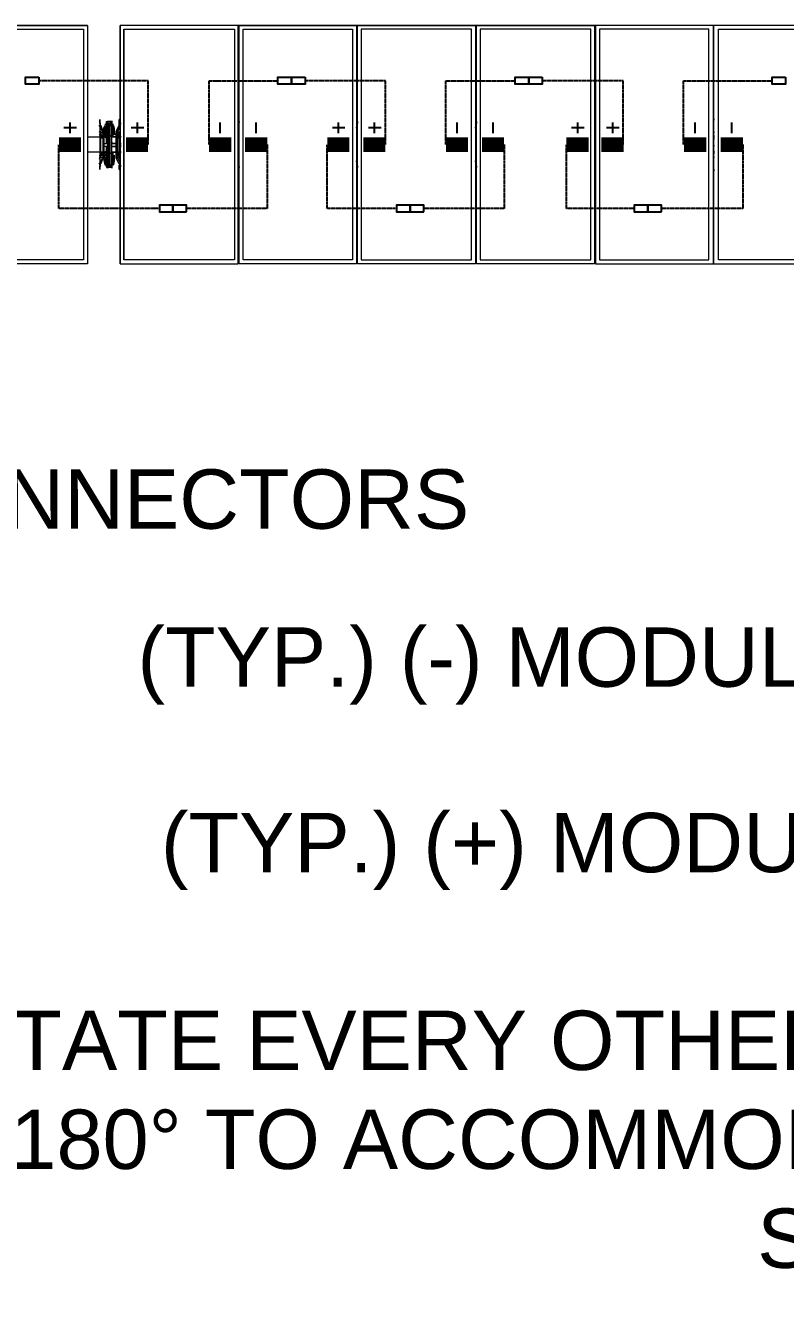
# Model space of a CAD drawing. Header units: feet. Extents: x -12372 to 90117, y -14865 to 4121.
# Drawn here: x 7244.2 to 7500.5, y 3309.4 to 3738.1 of the extents above; entities that cross this region are included whole.
import ezdxf
from ezdxf import colors
from ezdxf.entities.mleader import LeaderData, LeaderLine
from ezdxf.math import Vec2, Vec3

# ---------------------------------------------------------------- set-up
doc = ezdxf.new("R2010")
doc.units = ezdxf.units.FT
doc.header["$MEASUREMENT"] = 0
doc.linetypes.add('HIDDEN', pattern=[0.375, 0.25, -0.125])
for name, color, linetype in [('E-HARN-COMP', 8, 'Continuous'), ('E-TRNK-CABL-NEG', 6, 'HIDDEN'), ('E-TRUNK-CABLE-POS', 6, 'HIDDEN'), ('G-ANNO-TEXT', 1, 'Continuous'), ('Polarity-Text', 7, 'Continuous')]:
    doc.layers.add(name, color=color, linetype=linetype)
doc.styles.add('NEI-A', font='arial.ttf')

# ---------------------------------------------------------------- blocks, each defined once
blk = doc.blocks.new('A$C47dfd34d')
at = {"lineweight": 5}
for points in [[(15.6094, 0.4133), (13.7561, 0.4133)], [(17.5193, 0), (17.5193, 0.4133), (15.666, 0.4133)], [(15.6327, 0.24), (15.631, 0.24), (15.6327, 0.24), (15.631, 0.2433), (15.631, 0.25), (15.631, 0.1633), (15.631, 0.17), (15.6327, 0.1717), (15.631, 0.1717), (15.631, 0.1733), (15.631, 0.1717)], [(15.6427, 0.2417), (15.6444, 0.2417), (15.6444, 0.2433), (15.6427, 0.2433), (15.6444, 0.2433), (15.646, 0.2433), (15.6444, 0.245), (15.6427, 0.245), (15.6444, 0.245), (15.646, 0.2433), (15.646, 0.2417), (15.646, 0.2433), (15.6444, 0.245), (15.6427, 0.245), (15.6427, 0.2467), (15.6444, 0.2467), (15.6494, 0.2467), (15.6444, 0.2467), (15.6494, 0.2467), (15.651, 0.2467), (15.651, 0.245), (15.651, 0.2433), (15.6527, 0.2433), (15.651, 0.2433), (15.6527, 0.2433), (15.651, 0.2433)], [(15.6494, 0.2417), (15.6477, 0.2417), (15.6494, 0.2417), (15.6477, 0.2417), (15.6477, 0.2433), (15.6494, 0.2433), (15.6494, 0.245), (15.6494, 0.2433), (15.651, 0.2433), (15.6494, 0.2433), (15.6477, 0.2433), (15.646, 0.2433), (15.6444, 0.245), (15.6427, 0.245), (15.6427, 0.2467), (15.6427, 0.245), (15.6444, 0.245), (15.6444, 0.2467)], [(15.6427, 0.2433), (15.6427, 0.235), (15.6427, 0.2433), (15.6427, 0.245)], [(15.6427, 0.245), (15.6427, 0.245)], [(15.6427, 0.2433), (15.6444, 0.2433)], [(15.6444, 0.2433), (15.6427, 0.2433)], [(15.6477, 0.2433), (15.646, 0.2433), (15.6444, 0.2433), (15.646, 0.2433), (15.6444, 0.2433), (15.646, 0.2433), (15.6477, 0.2433), (15.646, 0.2433), (15.6477, 0.2433), (15.646, 0.2433), (15.6477, 0.2433), (15.6477, 0.24), (15.6494, 0.24), (15.6477, 0.24), (15.6477, 0.2217), (15.6494, 0.2217), (15.6477, 0.2217), (15.6477, 0.1917), (15.651, 0.1917), (15.651, 0.2217), (15.651, 0.1917), (15.6477, 0.1917), (15.6477, 0.2217), (15.6477, 0.24), (15.646, 0.24), (15.6477, 0.24), (15.6477, 0.2433), (15.6494, 0.2433), (15.6494, 0.245), (15.651, 0.245), (15.6527, 0.245), (15.651, 0.245), (15.651, 0.2467)], [(15.646, 0.2417), (15.646, 0.2433), (15.6444, 0.245), (15.646, 0.2433), (15.6477, 0.2433), (15.646, 0.2433), (15.6477, 0.2433), (15.6477, 0.24), (15.646, 0.24)], [(15.6444, 0.2433), (15.646, 0.2433)], [(15.6444, 0.2433), (15.646, 0.2433)], [(15.6444, 0.2433), (15.646, 0.2433)], [(15.6444, 0.2433), (15.646, 0.2433)], [(15.6444, 0.2433), (15.646, 0.2433)], [(15.6444, 0.2433), (15.646, 0.2433)], [(15.6544, 0.2317), (15.6544, 0.23), (15.6544, 0.2283), (15.6527, 0.2283), (15.6527, 0.2317), (15.651, 0.2317), (15.6527, 0.2317), (15.6527, 0.2283), (15.6544, 0.2283), (15.6544, 0.23), (15.6544, 0.2317), (15.6527, 0.2317), (15.6527, 0.2417), (15.651, 0.2417), (15.651, 0.2433), (15.6527, 0.2433), (15.651, 0.2433), (15.651, 0.235), (15.651, 0.2433), (15.6494, 0.2433), (15.6477, 0.2433), (15.646, 0.2433), (15.6477, 0.2433)], [(15.646, 0.2433), (15.6477, 0.2433)], [(15.646, 0.2433), (15.6477, 0.2433)], [(15.6594, 0.2083), (15.651, 0.2083), (15.651, 0.2117), (15.651, 0.21), (15.651, 0.2117), (15.651, 0.235), (15.6527, 0.235), (15.651, 0.235), (15.651, 0.2433), (15.6494, 0.2433), (15.651, 0.2433), (15.6494, 0.2433), (15.6477, 0.2433), (15.6494, 0.2433), (15.6477, 0.2433), (15.6494, 0.2433), (15.651, 0.2433), (15.651, 0.235), (15.651, 0.2117), (15.651, 0.2367), (15.6527, 0.2367), (15.651, 0.2367), (15.651, 0.2117), (15.651, 0.2083), (15.651, 0.21), (15.6527, 0.21), (15.651, 0.21), (15.6527, 0.21), (15.651, 0.21), (15.6527, 0.21), (15.651, 0.21), (15.651, 0.2083), (15.651, 0.2117), (15.651, 0.235), (15.651, 0.2433), (15.651, 0.245)], [(15.6477, 0.2433), (15.6494, 0.2433)], [(15.6477, 0.2433), (15.6494, 0.2433)], [(15.6477, 0.2433), (15.6494, 0.2433)], [(15.6527, 0.2417), (15.6544, 0.2417), (15.6527, 0.2417), (15.651, 0.2417), (15.651, 0.2433), (15.6494, 0.2433), (15.651, 0.2433), (15.6494, 0.2433), (15.651, 0.2433), (15.651, 0.245), (15.651, 0.2467), (15.651, 0.245), (15.6494, 0.245), (15.651, 0.245), (15.6527, 0.245), (15.651, 0.245), (15.6494, 0.245), (15.6494, 0.2433), (15.651, 0.2433), (15.651, 0.2417), (15.6527, 0.2417), (15.6527, 0.2317), (15.6544, 0.2317), (15.6544, 0.23), (15.656, 0.225), (15.6544, 0.225), (15.6544, 0.2233), (15.6527, 0.2233), (15.6527, 0.2283), (15.651, 0.2283), (15.6527, 0.2283), (15.6527, 0.2233), (15.6544, 0.2233), (15.6544, 0.225), (15.656, 0.225), (15.6544, 0.23), (15.6544, 0.2283), (15.6527, 0.2283), (15.6527, 0.2317), (15.651, 0.2317)], [(15.6494, 0.245), (15.651, 0.245), (15.651, 0.2467), (15.6527, 0.2467)], [(15.6494, 0.2433), (15.651, 0.2433)], [(15.6494, 0.2433), (15.651, 0.2433)], [(15.6494, 0.2433), (15.651, 0.2433)], [(15.651, 0.245), (15.651, 0.245)], [(15.651, 0.245), (15.651, 0.245)], [(15.651, 0.245), (15.651, 0.245)], [(15.651, 0.245), (15.651, 0.245)], [(15.651, 0.245), (15.651, 0.245)], [(15.651, 0.245), (15.651, 0.245)], [(15.651, 0.235), (15.651, 0.2433)], [(15.6644, 0.2433), (15.666, 0.2433), (15.6644, 0.2433)], [(15.6644, 0.2433), (15.666, 0.2433), (15.6644, 0.2433)], [(15.871, 0.2467), (15.871, 0.2433)], [(15.8727, 0.2467), (15.871, 0.235)], [(16.076, 0.235), (16.0777, 0.2467), (16.0777, 0.2433)], [(16.2827, 0.235), (16.2843, 0.2467), (16.2843, 0.2433)], [(16.4893, 0.2467), (16.4893, 0.2433)], [(16.491, 0.2467), (16.4893, 0.235)], [(16.696, 0.235), (16.696, 0.2467), (16.696, 0.2433)], [(15.6294, 0.24), (15.631, 0.2383), (15.6327, 0.2383), (15.6327, 0.24), (15.636, 0.23), (15.636, 0.2283), (15.6377, 0.2283), (15.636, 0.23)], [(15.6294, 0.23), (15.6294, 0.23)], [(15.6327, 0.2283), (15.631, 0.2283), (15.631, 0.225), (15.6327, 0.225), (15.6327, 0.2233), (15.631, 0.2233), (15.631, 0.1883), (15.6327, 0.1883), (15.636, 0.1883), (15.636, 0.185), (15.636, 0.1833), (15.6327, 0.1733), (15.631, 0.1733), (15.631, 0.175), (15.6294, 0.1733)], [(15.6294, 0.2283), (15.6294, 0.2283)], [(15.631, 0.24), (15.631, 0.24)], [(15.636, 0.2283), (15.636, 0.225), (15.6327, 0.225), (15.6327, 0.2283), (15.636, 0.2283), (15.631, 0.2383)], [(15.631, 0.2283), (15.631, 0.23), (15.6327, 0.23)], [(15.631, 0.2233), (15.631, 0.225)], [(15.6327, 0.2217), (15.6327, 0.2233)], [(15.6327, 0.22), (15.6327, 0.2217), (15.6344, 0.2217)], [(15.636, 0.2217), (15.6344, 0.2217)], [(15.6377, 0.2283), (15.6377, 0.225), (15.636, 0.225), (15.6377, 0.225), (15.6377, 0.1883), (15.6377, 0.1783)], [(15.636, 0.225), (15.636, 0.225)], [(15.636, 0.225), (15.636, 0.2217)], [(15.636, 0.2217), (15.636, 0.22)], [(15.6394, 0.2267), (15.6394, 0.225), (15.6377, 0.225), (15.6377, 0.235), (15.6394, 0.24), (15.6394, 0.2317), (15.6427, 0.2317), (15.6427, 0.2417), (15.6394, 0.2417)], [(15.6394, 0.23), (15.6394, 0.225), (15.6394, 0.2233), (15.641, 0.2233), (15.6394, 0.225), (15.641, 0.2233), (15.6394, 0.225), (15.6377, 0.225), (15.6377, 0.235)], [(15.6377, 0.225), (15.6377, 0.225)], [(15.6427, 0.2217), (15.641, 0.2217), (15.6427, 0.2217), (15.641, 0.2217), (15.6427, 0.2217), (15.6377, 0.2217)], [(15.6394, 0.235), (15.6394, 0.235)], [(15.641, 0.225), (15.641, 0.2233), (15.6427, 0.2283), (15.6394, 0.2283), (15.6394, 0.23), (15.6394, 0.2317)], [(15.641, 0.24), (15.641, 0.24)], [(15.641, 0.2283), (15.641, 0.2317)], [(15.6427, 0.2233), (15.641, 0.2233)], [(15.6444, 0.2117), (15.6427, 0.2117), (15.6427, 0.2367), (15.6444, 0.2367)], [(15.6427, 0.2083), (15.6427, 0.2117), (15.6427, 0.21), (15.6427, 0.2117), (15.6427, 0.235), (15.6444, 0.235)], [(15.6427, 0.2317), (15.6444, 0.2317)], [(15.6427, 0.2283), (15.6444, 0.2283)], [(15.6544, 0.1917), (15.6527, 0.1917), (15.6544, 0.1917), (15.6527, 0.1917), (15.651, 0.1917), (15.651, 0.1717), (15.6477, 0.1717), (15.6477, 0.1917), (15.6477, 0.2217), (15.646, 0.2217), (15.646, 0.2417), (15.6444, 0.2417), (15.6444, 0.2217)], [(15.651, 0.2217), (15.651, 0.2417), (15.6477, 0.2417), (15.6477, 0.2217), (15.6477, 0.1917), (15.651, 0.1917), (15.651, 0.2217), (15.6477, 0.2217), (15.6477, 0.24), (15.6494, 0.24)], [(15.651, 0.2117), (15.651, 0.2367), (15.6527, 0.2367)], [(15.651, 0.235), (15.6527, 0.235)], [(15.651, 0.2283), (15.6527, 0.2283), (15.6527, 0.2233), (15.6544, 0.2233), (15.6544, 0.225), (15.656, 0.225), (15.6544, 0.23)], [(15.6527, 0.2233), (15.651, 0.2233)], [(15.6544, 0.2217), (15.6527, 0.2217), (15.6544, 0.2217), (15.6527, 0.2217), (15.6527, 0.22), (15.651, 0.22), (15.6594, 0.22)], [(15.6544, 0.2417), (15.6527, 0.2417), (15.6527, 0.2317), (15.6544, 0.2317), (15.6544, 0.24), (15.656, 0.235)], [(15.6527, 0.225), (15.6527, 0.2233), (15.6544, 0.225)], [(15.6544, 0.2317), (15.6544, 0.24)], [(15.656, 0.2267), (15.656, 0.225), (15.656, 0.235), (15.6544, 0.24)], [(15.6544, 0.2317), (15.6544, 0.24)], [(15.656, 0.2267), (15.656, 0.225), (15.656, 0.235), (15.6544, 0.24)], [(15.6544, 0.235), (15.6544, 0.235)], [(15.6544, 0.235), (15.6544, 0.235)], [(15.6594, 0.225), (15.6594, 0.225)], [(15.6594, 0.225), (15.6594, 0.225)], [(15.661, 0.225), (15.661, 0.225)], [(15.661, 0.225), (15.661, 0.225)], [(15.661, 0.2217), (15.6627, 0.2217)], [(15.661, 0.2217), (15.6627, 0.2217)], [(15.666, 0.2283), (15.6627, 0.2283)], [(15.666, 0.2283), (15.6627, 0.2283)], [(15.6627, 0.2283), (15.6644, 0.2283)], [(15.6627, 0.2217), (15.6644, 0.2217), (15.6644, 0.22)], [(15.6627, 0.2217), (15.6644, 0.2217), (15.6644, 0.22)], [(15.6644, 0.24), (15.6644, 0.24)], [(15.6644, 0.24), (15.6644, 0.24)], [(15.871, 0.2283), (15.8727, 0.2283)], [(15.8727, 0.2217), (15.871, 0.2217)], [(16.076, 0.2283), (16.0777, 0.2283)], [(16.0777, 0.2217), (16.076, 0.2217)], [(16.2827, 0.2283), (16.2843, 0.2283)], [(16.2843, 0.2217), (16.2827, 0.2217)], [(16.4893, 0.2283), (16.491, 0.2283)], [(16.491, 0.2217), (16.4893, 0.2217)], [(16.696, 0.2283), (16.6977, 0.2283)], [(16.696, 0.2217), (16.6977, 0.2217)], [(15.6094, 0.22), (15.631, 0.22)], [(15.631, 0.205), (15.6327, 0.205)], [(15.631, 0.2033), (15.6327, 0.2033)], [(15.6344, 0.22), (15.6327, 0.22)], [(15.6327, 0.1933), (15.6327, 0.2183)], [(15.6344, 0.22), (15.636, 0.22)], [(15.6344, 0.22), (15.636, 0.22)], [(15.6344, 0.22), (15.636, 0.22)], [(15.6344, 0.22), (15.636, 0.22)], [(15.6344, 0.22), (15.6344, 0.2183), (15.636, 0.22)], [(15.6344, 0.22), (15.636, 0.22)], [(15.636, 0.2183), (15.636, 0.1933)], [(15.641, 0.2183), (15.6394, 0.22), (15.6377, 0.22), (15.6427, 0.22)], [(15.6377, 0.205), (15.6377, 0.2083), (15.6444, 0.2083)], [(15.6377, 0.2083), (15.6394, 0.2083)], [(15.6444, 0.1783), (15.6427, 0.1783), (15.6427, 0.2), (15.6427, 0.2033), (15.6444, 0.2033), (15.6427, 0.2033), (15.6444, 0.2033), (15.6427, 0.2033), (15.6444, 0.2033), (15.6427, 0.2033), (15.6427, 0.2017), (15.6427, 0.2), (15.6427, 0.2033), (15.6444, 0.2033), (15.6377, 0.2033)], [(15.6444, 0.1767), (15.6427, 0.1767), (15.6427, 0.2017), (15.6444, 0.2017)], [(15.651, 0.21), (15.651, 0.2117)], [(15.651, 0.21), (15.651, 0.2117)], [(15.651, 0.21), (15.6527, 0.21)], [(15.651, 0.2033), (15.6527, 0.2033)], [(15.651, 0.2033), (15.6527, 0.2033)], [(15.651, 0.2033), (15.6527, 0.2033)], [(15.651, 0.2033), (15.6527, 0.2033)], [(15.651, 0.2033), (15.6527, 0.2033)], [(15.651, 0.2033), (15.6527, 0.2033)], [(15.6527, 0.1767), (15.651, 0.1767), (15.651, 0.2017), (15.651, 0.2033), (15.6527, 0.2033), (15.651, 0.2033), (15.651, 0.2), (15.651, 0.2033)], [(15.651, 0.2033), (15.6527, 0.2033)], [(15.6594, 0.2033), (15.651, 0.2033)], [(15.651, 0.2033), (15.6527, 0.2033)], [(15.651, 0.2033), (15.6527, 0.2033)], [(15.651, 0.2033), (15.6527, 0.2033)], [(15.651, 0.2033), (15.6527, 0.2033)], [(15.651, 0.2017), (15.651, 0.2), (15.651, 0.1783), (15.6527, 0.1783)], [(15.6627, 0.22), (15.6627, 0.2183), (15.661, 0.22)], [(15.6627, 0.22), (15.6627, 0.2183), (15.661, 0.22)], [(15.6627, 0.22), (15.6644, 0.22)], [(15.6627, 0.22), (15.6644, 0.22)], [(15.6627, 0.22), (15.6644, 0.22)], [(15.6627, 0.22), (15.6644, 0.22)], [(15.6627, 0.22), (15.6644, 0.22)], [(15.6627, 0.22), (15.6644, 0.22)], [(15.6627, 0.22), (15.6644, 0.22)], [(15.6627, 0.22), (15.6644, 0.22)], [(15.6627, 0.22), (15.6644, 0.22)], [(15.6627, 0.22), (15.6644, 0.22)], [(15.6627, 0.22), (15.6644, 0.22)], [(15.6627, 0.22), (15.6644, 0.22)], [(15.6627, 0.22), (15.6644, 0.22)], [(15.6627, 0.22), (15.6644, 0.22)], [(15.6627, 0.22), (15.6644, 0.22)], [(15.6627, 0.22), (15.6644, 0.22)], [(15.6627, 0.22), (15.6644, 0.22)], [(15.6627, 0.22), (15.6644, 0.22)], [(15.6627, 0.22), (15.6644, 0.22)], [(15.6627, 0.22), (15.6644, 0.22)], [(15.6644, 0.2183), (15.6644, 0.2183)], [(15.6644, 0.2183), (15.6644, 0.2183)], [(15.871, 0.22), (15.8727, 0.22)], [(15.8727, 0.2167), (15.871, 0.2167), (15.8727, 0.2183)], [(15.871, 0.2067), (15.8727, 0.2083)], [(15.8727, 0.205), (15.871, 0.205)], [(16.076, 0.22), (16.0777, 0.22)], [(16.0777, 0.2167), (16.076, 0.2167), (16.0777, 0.2183)], [(16.076, 0.2067), (16.0777, 0.2083)], [(16.0777, 0.205), (16.076, 0.205)], [(16.2827, 0.22), (16.2843, 0.22)], [(16.2843, 0.2167), (16.2827, 0.2167), (16.2843, 0.2183)], [(16.2827, 0.2067), (16.2843, 0.2083)], [(16.2843, 0.205), (16.2827, 0.205)], [(16.4893, 0.22), (16.491, 0.22)], [(16.491, 0.2167), (16.4893, 0.2167), (16.491, 0.2183)], [(16.4893, 0.2067), (16.491, 0.2083)], [(16.491, 0.205), (16.4893, 0.205)], [(16.696, 0.22), (16.6977, 0.22)], [(16.696, 0.2183), (16.696, 0.2167), (16.6977, 0.2167)], [(16.696, 0.2067), (16.696, 0.2083)], [(16.696, 0.205), (16.6977, 0.205)], [(15.631, 0.1933), (15.6094, 0.1933)], [(15.6294, 0.1833), (15.6294, 0.1833)], [(15.6294, 0.1817), (15.6294, 0.1817)], [(15.631, 0.1867), (15.631, 0.1883)], [(15.631, 0.1817), (15.631, 0.1833), (15.631, 0.185), (15.6327, 0.185), (15.636, 0.185), (15.631, 0.175)], [(15.6327, 0.1867), (15.6327, 0.1883), (15.6327, 0.19)], [(15.6344, 0.1917), (15.636, 0.1917)], [(15.6344, 0.1917), (15.636, 0.1917)], [(15.6344, 0.1917), (15.636, 0.1917)], [(15.6344, 0.1917), (15.636, 0.1917)], [(15.6344, 0.1917), (15.636, 0.1917)], [(15.636, 0.185), (15.6377, 0.185), (15.6377, 0.1883), (15.636, 0.1883), (15.6377, 0.1883), (15.6394, 0.1883), (15.641, 0.19), (15.641, 0.1883), (15.6427, 0.1883)], [(15.636, 0.19), (15.636, 0.1883)], [(15.636, 0.1883), (15.636, 0.1883)], [(15.636, 0.1833), (15.6377, 0.185)], [(15.6427, 0.1933), (15.6377, 0.1933)], [(15.6427, 0.1917), (15.641, 0.1917), (15.6427, 0.1917), (15.641, 0.1917), (15.6427, 0.1917), (15.6377, 0.1917), (15.6394, 0.1917)], [(15.6377, 0.1883), (15.6377, 0.1883)], [(15.6394, 0.1867), (15.6394, 0.1883), (15.6377, 0.1883), (15.6377, 0.1783), (15.6394, 0.1717)], [(15.6394, 0.1933), (15.641, 0.195)], [(15.6394, 0.18), (15.6394, 0.1717), (15.6427, 0.1717), (15.6427, 0.18), (15.6394, 0.18), (15.6394, 0.1817)], [(15.6394, 0.1783), (15.6394, 0.1783)], [(15.641, 0.18), (15.641, 0.1833)], [(15.651, 0.1667), (15.6527, 0.1667), (15.651, 0.1667), (15.651, 0.1683), (15.651, 0.17), (15.651, 0.1683), (15.651, 0.1667), (15.6494, 0.1683), (15.6477, 0.1683), (15.6477, 0.1717), (15.6494, 0.1717), (15.6477, 0.1717), (15.6477, 0.17), (15.646, 0.17), (15.6477, 0.17), (15.6494, 0.17), (15.6477, 0.17), (15.6494, 0.17), (15.6477, 0.17), (15.646, 0.17), (15.6444, 0.17), (15.646, 0.17), (15.6477, 0.17), (15.6494, 0.17), (15.6477, 0.17), (15.646, 0.17), (15.6477, 0.17), (15.6494, 0.17), (15.651, 0.17), (15.6494, 0.17), (15.6477, 0.17), (15.646, 0.17), (15.6477, 0.17), (15.6477, 0.1717), (15.646, 0.1717), (15.646, 0.1683), (15.6444, 0.1683), (15.646, 0.1683), (15.6477, 0.1683), (15.6494, 0.1683), (15.6477, 0.1683), (15.6477, 0.1717), (15.6477, 0.17), (15.6494, 0.17), (15.6477, 0.17), (15.6494, 0.17), (15.6477, 0.17), (15.646, 0.17), (15.6444, 0.17), (15.646, 0.17), (15.6444, 0.17), (15.646, 0.17), (15.6444, 0.17), (15.6427, 0.17), (15.6444, 0.17), (15.6427, 0.1683), (15.6427, 0.1667), (15.6444, 0.1683), (15.646, 0.1683), (15.646, 0.1717), (15.6444, 0.1717), (15.6444, 0.1917)], [(15.6427, 0.1717), (15.6444, 0.1717), (15.6444, 0.17), (15.6427, 0.17), (15.6427, 0.1683), (15.6444, 0.1683), (15.6427, 0.1667), (15.6444, 0.1683), (15.646, 0.1683), (15.6477, 0.1683), (15.6494, 0.1683), (15.651, 0.1683), (15.6494, 0.1683), (15.651, 0.1667), (15.6527, 0.1667), (15.651, 0.1667), (15.6444, 0.1667), (15.646, 0.1667), (15.6444, 0.1667), (15.6427, 0.1667), (15.6444, 0.1683), (15.646, 0.1683), (15.6444, 0.1683), (15.646, 0.1683), (15.646, 0.1717), (15.6477, 0.1717), (15.6477, 0.1917), (15.6477, 0.1717), (15.6477, 0.1683), (15.6494, 0.1683), (15.651, 0.1667), (15.6527, 0.1667)], [(15.6427, 0.185), (15.6444, 0.185)], [(15.6427, 0.18), (15.6444, 0.18)], [(15.6477, 0.1717), (15.646, 0.1717), (15.646, 0.1917), (15.6477, 0.1917), (15.6477, 0.1717), (15.6494, 0.1717)], [(15.6594, 0.1933), (15.651, 0.1933)], [(15.651, 0.1917), (15.6527, 0.1917), (15.651, 0.1917)], [(15.651, 0.1917), (15.6527, 0.1917), (15.651, 0.1917)], [(15.6544, 0.1883), (15.6527, 0.19), (15.6544, 0.1883), (15.6527, 0.19), (15.6527, 0.1883), (15.651, 0.1883)], [(15.6527, 0.185), (15.6544, 0.185), (15.6544, 0.1833), (15.6544, 0.185), (15.6527, 0.185), (15.6527, 0.1883), (15.6544, 0.1883), (15.656, 0.1867), (15.6544, 0.1833), (15.6544, 0.185), (15.6527, 0.185), (15.6527, 0.1883), (15.6544, 0.1883), (15.656, 0.1867), (15.6544, 0.1833), (15.656, 0.1867), (15.6544, 0.1883), (15.6527, 0.1883), (15.6527, 0.185), (15.651, 0.185), (15.6527, 0.185), (15.651, 0.185)], [(15.651, 0.18), (15.6527, 0.18), (15.6527, 0.1717), (15.6544, 0.1717), (15.6544, 0.18)], [(15.6527, 0.1833), (15.6527, 0.18), (15.6544, 0.18), (15.6544, 0.1817)], [(15.6544, 0.1783), (15.6544, 0.1783)], [(15.6544, 0.1783), (15.6544, 0.1783)], [(15.656, 0.1783), (15.6544, 0.1717)], [(15.6594, 0.1883), (15.6594, 0.1883)], [(15.6594, 0.1883), (15.6594, 0.1883)], [(15.661, 0.1883), (15.661, 0.1883)], [(15.661, 0.1883), (15.661, 0.1883)], [(15.666, 0.1933), (15.666, 0.1917)], [(15.666, 0.1933), (15.666, 0.1933)], [(15.871, 0.195), (15.8727, 0.195)], [(15.8727, 0.1933), (15.871, 0.1933)], [(15.871, 0.1917), (15.8727, 0.1917)], [(15.8727, 0.185), (15.871, 0.185)], [(15.871, 0.1783), (15.8727, 0.1667)], [(16.076, 0.195), (16.0777, 0.195)], [(16.0777, 0.1933), (16.076, 0.1933)], [(16.076, 0.1917), (16.0777, 0.1917)], [(16.0777, 0.185), (16.076, 0.185)], [(16.0777, 0.17), (16.0777, 0.1667), (16.076, 0.1783)], [(16.2827, 0.195), (16.2843, 0.195)], [(16.2843, 0.1933), (16.2827, 0.1933)], [(16.2827, 0.1917), (16.2843, 0.1917)], [(16.2843, 0.185), (16.2827, 0.185)], [(16.2843, 0.17), (16.2843, 0.1667), (16.2827, 0.1783)], [(16.4893, 0.195), (16.491, 0.195)], [(16.491, 0.1933), (16.4893, 0.1933)], [(16.4893, 0.1917), (16.491, 0.1917)], [(16.491, 0.185), (16.4893, 0.185)], [(16.4893, 0.1783), (16.491, 0.1667)], [(16.696, 0.195), (16.6977, 0.195)], [(16.696, 0.1933), (16.6977, 0.1933)], [(16.696, 0.1917), (16.6977, 0.1917)], [(16.696, 0.185), (16.6977, 0.185)], [(16.696, 0.17), (16.696, 0.1667), (16.696, 0.1783)], [(15.631, 0.1733), (15.631, 0.1733)], [(15.631, 0.1733), (15.6327, 0.1733)], [(15.631, 0.17), (15.6327, 0.17)], [(15.641, 0.1717), (15.641, 0.1717)], [(15.6427, 0.1667), (15.6444, 0.1667)], [(15.6427, 0.1667), (15.6427, 0.1667)], [(15.6444, 0.1683), (15.646, 0.1683)], [(15.6444, 0.1683), (15.646, 0.1683), (15.6444, 0.1683), (15.646, 0.1683), (15.6477, 0.1683), (15.646, 0.1683), (15.6477, 0.1683)], [(15.6444, 0.1683), (15.646, 0.1683)], [(15.651, 0.1667), (15.6444, 0.1667)], [(15.651, 0.1667), (15.6444, 0.1667)], [(15.646, 0.1683), (15.6477, 0.1683)], [(15.6527, 0.17), (15.651, 0.17), (15.6527, 0.17), (15.651, 0.17), (15.6527, 0.17), (15.651, 0.17), (15.651, 0.1683), (15.6527, 0.1683), (15.651, 0.1683), (15.651, 0.1717), (15.6527, 0.1717), (15.651, 0.1717), (15.651, 0.1683), (15.651, 0.1667), (15.6527, 0.1667), (15.651, 0.1667), (15.6494, 0.1683), (15.6477, 0.1683)], [(15.6527, 0.1683), (15.651, 0.1683), (15.651, 0.17), (15.6494, 0.17), (15.651, 0.17), (15.6494, 0.17), (15.651, 0.17), (15.651, 0.1717), (15.6527, 0.1717)], [(15.6494, 0.1683), (15.651, 0.1683)], [(15.6494, 0.1683), (15.651, 0.1683)], [(15.651, 0.1667), (15.6494, 0.1683)], [(15.6494, 0.1683), (15.651, 0.1667)], [(15.651, 0.1683), (15.651, 0.1683)], [(15.651, 0.1683), (15.651, 0.1683)], [(15.651, 0.1683), (15.651, 0.1683)], [(15.651, 0.1667), (15.651, 0.1667)], [(15.651, 0.1667), (15.6527, 0.1667)], [(15.651, 0.1667), (15.6527, 0.1667)], [(15.651, 0.1667), (15.651, 0.1667)], [(15.651, 0.1667), (15.651, 0.1667)], [(15.6544, 0.1717), (15.6544, 0.1717)], [(15.6544, 0.1717), (15.6544, 0.1717)], [(15.6644, 0.1733), (15.6644, 0.1733)], [(15.6644, 0.1733), (15.6644, 0.1733)], [(15.6644, 0.17), (15.6644, 0.17)], [(15.6644, 0.17), (15.666, 0.17), (15.6644, 0.17)], [(15.6644, 0.17), (15.6644, 0.17)], [(15.6644, 0.17), (15.666, 0.17), (15.6644, 0.17)], [(15.871, 0.17), (15.871, 0.1667)], [(15.871, 0.1667), (15.871, 0.1667)], [(15.871, 0.1633), (15.8727, 0.1633)], [(15.871, 0.1617), (15.8727, 0.1617)], [(16.076, 0.1633), (16.0777, 0.1633)], [(16.076, 0.1617), (16.0777, 0.1617)], [(16.0777, 0.1667), (16.0777, 0.1667)], [(16.2827, 0.1633), (16.2843, 0.1633)], [(16.2827, 0.1617), (16.2843, 0.1617)], [(16.2843, 0.1667), (16.2843, 0.1667)], [(16.4893, 0.17), (16.4893, 0.1667)], [(16.4893, 0.1667), (16.4893, 0.1667)], [(16.4893, 0.1633), (16.491, 0.1633)], [(16.4893, 0.1617), (16.491, 0.1617)], [(16.696, 0.1667), (16.696, 0.1667)], [(16.696, 0.1633), (16.6977, 0.1633)], [(16.696, 0.1617), (16.6977, 0.1617)]]:
    blk.add_lwpolyline(points, dxfattribs=at)
for points in [[(15.4044, 0), (15.4044, 0.4133), (15.6094, 0.4133), (15.6094, 0)], [(15.411, 0.0067), (15.411, 0.4067), (15.6027, 0.4067), (15.6027, 0.0067)], [(15.666, 0.4133), (15.666, 0), (15.871, 0), (15.871, 0.4133)], [(15.666, 0), (15.666, 0.4133)], [(15.8644, 0.4067), (15.8644, 0.0067), (15.6727, 0.0067), (15.6727, 0.4067)], [(15.6727, 0.0067), (15.6727, 0.4067)], [(16.076, 0.4133), (16.076, 0), (15.8727, 0), (15.8727, 0.4133)], [(15.8794, 0.4067), (16.0693, 0.4067), (16.0693, 0.0067), (15.8794, 0.0067)], [(16.0777, 0.4133), (16.2827, 0.4133), (16.2827, 0), (16.0777, 0)], [(16.0843, 0.4067), (16.0843, 0.0067), (16.276, 0.0067), (16.276, 0.4067)], [(16.2843, 0.4133), (16.4893, 0.4133), (16.4893, 0), (16.2843, 0)], [(16.291, 0.4067), (16.291, 0.0067), (16.4827, 0.0067), (16.4827, 0.4067)], [(16.491, 0), (16.696, 0), (16.696, 0.4133), (16.491, 0.4133)], [(16.4977, 0.0067), (16.6877, 0.0067), (16.6877, 0.4067), (16.4977, 0.4067)], [(16.696, 0.4133), (16.696, 0), (16.901, 0), (16.901, 0.4133)], [(16.8943, 0.4067), (16.8943, 0.0067), (16.7043, 0.0067), (16.7043, 0.4067)], [(15.6327, 0.2433), (15.631, 0.2433)], [(15.646, 0.2433), (15.6444, 0.2433)], [(15.6477, 0.2433), (15.646, 0.2433)], [(15.651, 0.245), (15.6494, 0.245), (15.6494, 0.2433), (15.6477, 0.2433), (15.6477, 0.2417), (15.6477, 0.2433), (15.6494, 0.2433), (15.6494, 0.245), (15.651, 0.245), (15.651, 0.2467), (15.651, 0.245), (15.6494, 0.245), (15.651, 0.245), (15.651, 0.2467), (15.6527, 0.2467), (15.651, 0.2467), (15.6494, 0.2467), (15.651, 0.2467)], [(15.6494, 0.2433), (15.6477, 0.2433)], [(15.6594, 0.185), (15.6594, 0.1883), (15.661, 0.1883), (15.661, 0.19), (15.661, 0.1883), (15.6594, 0.1883), (15.6594, 0.225), (15.661, 0.225), (15.6594, 0.225), (15.6594, 0.2283), (15.661, 0.2283), (15.661, 0.225), (15.6644, 0.225), (15.6644, 0.2233), (15.666, 0.2233), (15.666, 0.225), (15.666, 0.2233), (15.6644, 0.2233), (15.6644, 0.225), (15.661, 0.225), (15.661, 0.2283), (15.666, 0.2383), (15.6644, 0.2383), (15.6644, 0.24), (15.6644, 0.2433), (15.6644, 0.25), (15.666, 0.25), (15.6644, 0.25), (15.6644, 0.2433), (15.6644, 0.24), (15.666, 0.24), (15.6644, 0.24), (15.6594, 0.23), (15.6594, 0.2283), (15.661, 0.2283), (15.6594, 0.2283), (15.6594, 0.23), (15.6594, 0.2283), (15.6594, 0.225), (15.661, 0.225), (15.6594, 0.225), (15.6594, 0.1883), (15.661, 0.1883), (15.6594, 0.1883), (15.6594, 0.185), (15.661, 0.185), (15.666, 0.175), (15.666, 0.1733), (15.6644, 0.1733), (15.6594, 0.1833), (15.661, 0.1833), (15.661, 0.185), (15.661, 0.1883), (15.6644, 0.1883), (15.666, 0.1883), (15.666, 0.2233), (15.666, 0.1883), (15.6644, 0.1883), (15.666, 0.1883), (15.666, 0.1867), (15.666, 0.1883), (15.6644, 0.1883), (15.6644, 0.185), (15.661, 0.185), (15.6644, 0.185), (15.6644, 0.1883), (15.6644, 0.19), (15.6644, 0.1883), (15.6644, 0.1867), (15.6644, 0.1883), (15.661, 0.1883), (15.661, 0.185), (15.6594, 0.185), (15.6594, 0.1833)], [(15.6677, 0.2433), (15.666, 0.2433)], [(15.8727, 0.25), (15.871, 0.25)], [(16.0777, 0.25), (16.076, 0.25)], [(16.2843, 0.25), (16.2827, 0.25)], [(16.491, 0.25), (16.4893, 0.25)], [(16.6977, 0.25), (16.696, 0.25)], [(15.6344, 0.2217), (15.6327, 0.22), (15.6344, 0.2183), (15.636, 0.22)], [(15.6344, 0.2217), (15.6327, 0.2217), (15.6327, 0.22), (15.6327, 0.2183), (15.6344, 0.2183), (15.636, 0.2183), (15.636, 0.22), (15.636, 0.2217)], [(15.6444, 0.1717), (15.646, 0.1717), (15.646, 0.1917), (15.6477, 0.1917), (15.6477, 0.2217), (15.646, 0.2217), (15.646, 0.2417), (15.6444, 0.2417), (15.646, 0.2417), (15.646, 0.2217), (15.6477, 0.2217), (15.6477, 0.1917), (15.646, 0.1917), (15.646, 0.1717)], [(15.6444, 0.1917), (15.646, 0.1917), (15.646, 0.2217), (15.6444, 0.2217), (15.646, 0.2217), (15.646, 0.1917)], [(15.646, 0.1917), (15.646, 0.2217), (15.6444, 0.2217), (15.6444, 0.1917)], [(15.6477, 0.2417), (15.6477, 0.2217), (15.651, 0.2217), (15.651, 0.2417)], [(15.6477, 0.2417), (15.6477, 0.2217), (15.651, 0.2217), (15.651, 0.2417)], [(15.651, 0.2233), (15.6527, 0.2233), (15.6544, 0.225), (15.6527, 0.2233), (15.6544, 0.225), (15.6527, 0.2233)], [(15.6544, 0.2217), (15.6527, 0.2217), (15.651, 0.2217), (15.6527, 0.2217), (15.6527, 0.22), (15.651, 0.22), (15.6594, 0.22), (15.651, 0.22), (15.6527, 0.22), (15.6527, 0.2217), (15.651, 0.2217), (15.6527, 0.2217)], [(15.6527, 0.2217), (15.651, 0.2217)], [(15.6544, 0.225), (15.6527, 0.2233), (15.6527, 0.225), (15.6527, 0.2233), (15.6544, 0.225), (15.6527, 0.2233)], [(15.656, 0.225), (15.656, 0.235), (15.656, 0.225), (15.6577, 0.225)], [(15.666, 0.2267), (15.666, 0.225), (15.6644, 0.225), (15.6644, 0.2283), (15.661, 0.2283), (15.6594, 0.2283), (15.6594, 0.23), (15.6644, 0.24), (15.6644, 0.2383), (15.666, 0.2383), (15.661, 0.2283), (15.6644, 0.2283), (15.6644, 0.225), (15.666, 0.225)], [(15.661, 0.22), (15.661, 0.2217), (15.661, 0.225), (15.661, 0.2217)], [(15.6627, 0.2217), (15.661, 0.22), (15.6627, 0.2183), (15.6644, 0.22)], [(15.6627, 0.2183), (15.6644, 0.2183), (15.6644, 0.22), (15.6644, 0.2217), (15.6627, 0.2217), (15.661, 0.2217), (15.661, 0.22), (15.661, 0.2183)], [(15.6627, 0.2217), (15.661, 0.22), (15.6627, 0.2183), (15.6644, 0.22)], [(15.6627, 0.2183), (15.6644, 0.2183), (15.6644, 0.22), (15.6644, 0.2217), (15.6627, 0.2217), (15.661, 0.2217), (15.661, 0.22), (15.661, 0.2183)], [(15.666, 0.225), (15.6627, 0.225)], [(15.666, 0.2283), (15.666, 0.23), (15.666, 0.2283), (15.6644, 0.2283)], [(15.6644, 0.2217), (15.6644, 0.2233)], [(15.6327, 0.2083), (15.631, 0.2083)], [(15.636, 0.22), (15.6344, 0.22)], [(15.636, 0.22), (15.6344, 0.22)], [(15.6444, 0.21), (15.6427, 0.21), (15.6427, 0.2083), (15.6427, 0.21)], [(15.6444, 0.21), (15.6427, 0.21)], [(15.6527, 0.2033), (15.651, 0.2033), (15.651, 0.2), (15.651, 0.1783), (15.6527, 0.1783), (15.651, 0.1783), (15.651, 0.1683), (15.6494, 0.1683), (15.651, 0.1683), (15.651, 0.1783), (15.651, 0.1683), (15.6494, 0.1683), (15.651, 0.1683), (15.651, 0.1783), (15.651, 0.1683), (15.651, 0.1783), (15.651, 0.2), (15.651, 0.2017), (15.651, 0.1767), (15.6527, 0.1767), (15.651, 0.1767), (15.651, 0.2017), (15.651, 0.2033), (15.6527, 0.2033), (15.651, 0.2033)], [(15.651, 0.2117), (15.651, 0.21)], [(15.6527, 0.21), (15.651, 0.21), (15.6527, 0.21), (15.651, 0.21), (15.651, 0.2083), (15.651, 0.21), (15.6527, 0.21), (15.651, 0.21), (15.6527, 0.21), (15.651, 0.21), (15.651, 0.2083), (15.6594, 0.2083), (15.6594, 0.205), (15.6594, 0.2083), (15.651, 0.2083), (15.651, 0.21)], [(15.6527, 0.21), (15.651, 0.21)], [(15.6527, 0.2033), (15.651, 0.2033), (15.651, 0.2), (15.651, 0.2033), (15.6594, 0.2033), (15.651, 0.2033), (15.651, 0.2), (15.651, 0.2017), (15.651, 0.2033), (15.6527, 0.2033), (15.651, 0.2033)], [(15.6627, 0.1933), (15.661, 0.1933), (15.661, 0.1917), (15.661, 0.19), (15.6627, 0.19), (15.661, 0.19), (15.661, 0.1917), (15.661, 0.1933), (15.661, 0.2183), (15.661, 0.1933), (15.6627, 0.1933), (15.6644, 0.1933), (15.6644, 0.1917), (15.6627, 0.19), (15.6644, 0.1917), (15.6627, 0.1917), (15.6644, 0.1917), (15.6627, 0.1917), (15.6644, 0.1917), (15.6627, 0.1917), (15.6644, 0.1917), (15.6627, 0.1917), (15.6644, 0.1917), (15.6627, 0.1917), (15.6644, 0.1917), (15.6627, 0.1917), (15.6644, 0.1917), (15.6627, 0.1917), (15.6644, 0.1917), (15.6627, 0.1917), (15.6644, 0.1917), (15.6627, 0.1917), (15.6644, 0.1917), (15.6644, 0.1933)], [(15.6644, 0.1933), (15.6644, 0.2183)], [(15.6677, 0.22), (15.666, 0.22)], [(15.6677, 0.2083), (15.666, 0.2083)], [(15.6677, 0.2083), (15.666, 0.2083)], [(15.6677, 0.205), (15.666, 0.205)], [(15.6677, 0.2033), (15.666, 0.2033)], [(15.6327, 0.185), (15.6327, 0.1883), (15.631, 0.1883), (15.631, 0.185)], [(15.636, 0.19), (15.636, 0.1917), (15.636, 0.1933), (15.6344, 0.1933), (15.6327, 0.1933), (15.6327, 0.1917), (15.6344, 0.19)], [(15.6344, 0.1933), (15.6327, 0.1917), (15.6344, 0.19), (15.636, 0.1917)], [(15.6344, 0.1933), (15.6327, 0.1933), (15.6327, 0.1917), (15.6327, 0.19), (15.6344, 0.19), (15.636, 0.19), (15.636, 0.1917), (15.636, 0.1933)], [(15.636, 0.1917), (15.6344, 0.1917)], [(15.636, 0.1917), (15.6344, 0.1917)], [(15.6394, 0.1883), (15.641, 0.19)], [(15.6394, 0.1833), (15.6394, 0.1883), (15.641, 0.1883), (15.6427, 0.185), (15.641, 0.185), (15.641, 0.1833)], [(15.6427, 0.1683), (15.6427, 0.1783)], [(15.6494, 0.1917), (15.6477, 0.1917), (15.6477, 0.1717), (15.651, 0.1717), (15.651, 0.1917), (15.6527, 0.1917), (15.6544, 0.1917), (15.6527, 0.1917), (15.651, 0.1917), (15.6527, 0.1917), (15.651, 0.1917), (15.651, 0.1717), (15.6477, 0.1717), (15.6477, 0.1917)], [(15.651, 0.1933), (15.6594, 0.1933)], [(15.6527, 0.19), (15.6544, 0.1883), (15.6527, 0.19), (15.6544, 0.1883), (15.6527, 0.19), (15.6544, 0.1883), (15.6527, 0.19), (15.6527, 0.1883), (15.651, 0.1883), (15.6527, 0.1883)], [(15.6527, 0.18), (15.6527, 0.1833), (15.6527, 0.18), (15.651, 0.18)], [(15.6544, 0.1717), (15.6544, 0.18), (15.6527, 0.18), (15.6527, 0.1717)], [(15.6544, 0.1717), (15.6544, 0.18), (15.6527, 0.18), (15.6527, 0.1717)], [(15.656, 0.1867), (15.656, 0.1883), (15.656, 0.1783), (15.656, 0.1883), (15.656, 0.1783), (15.6544, 0.1717), (15.656, 0.1783), (15.656, 0.1883)], [(15.6544, 0.18), (15.6544, 0.1817)], [(15.661, 0.185), (15.666, 0.175), (15.666, 0.1733), (15.6644, 0.1733), (15.6594, 0.1833), (15.661, 0.1833)], [(15.6627, 0.1933), (15.661, 0.1917), (15.6627, 0.19), (15.6644, 0.1917)], [(15.6627, 0.19), (15.6644, 0.19), (15.6644, 0.1917), (15.6644, 0.1933), (15.6627, 0.1933), (15.661, 0.1933), (15.661, 0.1917), (15.661, 0.19)], [(15.6627, 0.1933), (15.661, 0.1917), (15.6627, 0.19), (15.6644, 0.1917)], [(15.6627, 0.19), (15.6644, 0.19), (15.6644, 0.1917), (15.6644, 0.1933), (15.6627, 0.1933), (15.661, 0.1933), (15.661, 0.1917), (15.661, 0.19)], [(15.6644, 0.1833), (15.666, 0.1833), (15.666, 0.185), (15.666, 0.1833)], [(15.6677, 0.1933), (15.666, 0.1933)], [(15.666, 0.1883), (15.666, 0.1867)], [(15.646, 0.1667), (15.6444, 0.1667)], [(15.646, 0.1667), (15.6444, 0.1667)], [(15.651, 0.1683), (15.6494, 0.1683)], [(15.651, 0.1683), (15.6494, 0.1683)], [(15.666, 0.1733), (15.666, 0.1717), (15.6644, 0.1717), (15.6644, 0.17), (15.6644, 0.1633), (15.666, 0.1633), (15.6644, 0.1633), (15.6644, 0.17), (15.6644, 0.1717), (15.666, 0.1717)], [(15.6677, 0.17), (15.666, 0.17)]]:
    blk.add_lwpolyline(points, close=True, dxfattribs=at)

msp = doc.modelspace()

# ---------------------------------------------------------------- linework, layer by layer
at = {"layer": 'E-HARN-COMP'}
for points in [[(7248.77, 3720.63), (7248.77, 3718.31), (7244.2, 3718.31), (7244.2, 3720.63)], [(7333.93, 3720.63), (7333.93, 3718.31), (7329.36, 3718.31), (7329.36, 3720.63)], [(7338.49, 3720.63), (7338.49, 3718.31), (7333.93, 3718.31), (7333.93, 3720.63)], [(7413.93, 3720.63), (7413.93, 3718.31), (7409.36, 3718.31), (7409.36, 3720.63)], [(7418.49, 3720.63), (7418.49, 3718.31), (7413.93, 3718.31), (7413.93, 3720.63)], [(7500.52, 3720.63), (7500.52, 3718.31), (7495.95, 3718.31), (7495.95, 3720.63)], [(7293.93, 3675.24), (7293.93, 3677.56), (7289.37, 3677.56), (7289.37, 3675.24)], [(7298.49, 3675.24), (7298.49, 3677.56), (7293.93, 3677.56), (7293.93, 3675.24)], [(7373.93, 3675.24), (7373.93, 3677.56), (7369.37, 3677.56), (7369.37, 3675.24)], [(7378.49, 3675.24), (7378.49, 3677.56), (7373.93, 3677.56), (7373.93, 3675.24)], [(7454.08, 3675.24), (7454.08, 3677.56), (7449.52, 3677.56), (7449.52, 3675.24)], [(7458.64, 3675.24), (7458.64, 3677.56), (7454.08, 3677.56), (7454.08, 3675.24)]]:
    msp.add_lwpolyline(points, close=True, dxfattribs=at)
at = {"layer": 'E-HARN-COMP', "const_width": 5}
for points in [[(7255.49, 3697.94), (7262.95, 3697.94)], [(7285.59, 3697.94), (7278.14, 3697.94)], [(7306.15, 3697.94), (7313.61, 3697.94)], [(7325.74, 3697.94), (7318.29, 3697.94)], [(7345.99, 3697.94), (7353.45, 3697.94)], [(7365.59, 3697.94), (7358.14, 3697.94)], [(7386, 3697.94), (7393.45, 3697.94)], [(7405.59, 3697.94), (7398.13, 3697.94)], [(7426.62, 3697.94), (7434.07, 3697.94)], [(7445.9, 3697.94), (7438.44, 3697.94)], [(7466.3, 3697.94), (7473.76, 3697.94)], [(7486.11, 3697.94), (7478.65, 3697.94)]]:
    msp.add_lwpolyline(points, dxfattribs=at)
at = {"layer": 'E-TRNK-CABL-NEG', "ltscale": 0.1}
for points in [[(7306.15, 3697.94), (7306.15, 3719.47), (7329.36, 3719.47)], [(7386, 3697.94), (7386, 3719.47), (7409.36, 3719.47)], [(7466.15, 3697.94), (7466.15, 3719.47), (7495.95, 3719.47)], [(7325.74, 3697.94), (7325.74, 3676.4), (7298.49, 3676.4)], [(7405.59, 3697.94), (7405.59, 3676.4), (7378.49, 3676.4)], [(7486.11, 3697.94), (7486.11, 3676.4), (7458.64, 3676.4)]]:
    msp.add_lwpolyline(points, dxfattribs=at)
at = {"layer": 'E-TRUNK-CABLE-POS', "ltscale": 0.1}
for points in [[(7285.59, 3697.94), (7285.59, 3719.47), (7248.62, 3719.47)], [(7365.59, 3697.94), (7365.59, 3719.47), (7338.34, 3719.47)], [(7445.75, 3697.94), (7445.75, 3719.47), (7418.34, 3719.47)], [(7289.52, 3676.4), (7255.49, 3676.4), (7255.49, 3697.94)], [(7369.52, 3676.4), (7345.99, 3676.4), (7345.99, 3697.94)], [(7449.52, 3676.4), (7426.62, 3676.4), (7426.62, 3697.94)]]:
    msp.add_lwpolyline(points, dxfattribs=at)
at = {"layer": 'Polarity-Text'}
for p, q in [((7259.18, 3705.4), (7259.18, 3701.78)), ((7281.83, 3705.4), (7281.83, 3701.78)), ((7309.8, 3705.4), (7309.8, 3701.78)), ((7321.94, 3705.4), (7321.94, 3701.78)), ((7349.68, 3705.4), (7349.68, 3701.78)), ((7361.83, 3705.4), (7361.83, 3701.78)), ((7389.65, 3705.4), (7389.65, 3701.78)), ((7401.78, 3705.4), (7401.78, 3701.78)), ((7430.31, 3705.4), (7430.31, 3701.78)), ((7442.13, 3705.4), (7442.13, 3701.78)), ((7469.95, 3705.4), (7469.95, 3701.78)), ((7482.3, 3705.4), (7482.3, 3701.78)), ((7261.46, 3703.59), (7257.19, 3703.59)), ((7284.1, 3703.59), (7279.83, 3703.59)), ((7351.96, 3703.59), (7347.69, 3703.59)), ((7364.1, 3703.59), (7359.83, 3703.59)), ((7432.58, 3703.59), (7428.31, 3703.59)), ((7444.41, 3703.59), (7440.13, 3703.59))]:
    msp.add_line(p, q, dxfattribs=at)

# ---------------------------------------------------------------- block references
at = {"xscale": 194.318304, "yscale": 194.318304, "zscale": 194.318304}
msp.add_blockref('A$C47dfd34d', (4231.93, 3657.78), dxfattribs=at)

# ---------------------------------------------------------------- leaders
at = {"layer": 'G-ANNO-TEXT'}
ml = msp.add_multileader_mtext('Standard', dxfattribs=at)
ml.set_content('(TYP.) BLA HARNESS CONNECTORS', color=256, style='NEI-A')
ml.set_leader_properties()
ml.build(insert=Vec2(0, 0))
ml.multileader.update_dxf_attribs({"dogleg_length": 0.36, "arrow_head_size": 22.51})
ctx = ml.context
ctx.base_point, ctx.char_height, ctx.arrow_head_size, ctx.landing_gap_size, ctx.plane_origin = Vec3(6880.29, 3575.56, -22.9), 20, 22.51, 23.05, Vec3(13258.79, -2420.82, -22.9)
notes = []
notes.append((ctx, [(0, (1, 1, 0), (6834.19, 3575.56, -22.9), (1, 0), 46.1, [(0, [(6783.78, 3638.14, -22.9), (6822.6, 3625.42, -22.9)], 0, [])])]))
ctx.mtext.insert, ctx.mtext.width, ctx.mtext.flow_direction = Vec3(6903.34, 3588.5, -22.9), 489.3132, 5
ctx.mtext.has_bg_fill, ctx.mtext.bg_color, ctx.mtext.bg_scale_factor, ctx.mtext.bg_transparency, ctx.mtext.use_window_bg_color = 1, -1073741824, 1.5, 0, 1
for ctx, leaders in notes:
    for number, flags, end, landing, length, lines in leaders:
        leader = LeaderData()
        leader.index, (leader.has_last_leader_line, leader.has_dogleg_vector, leader.attachment_direction) = number, flags
        leader.last_leader_point, leader.dogleg_vector, leader.dogleg_length = Vec3(end), Vec3(landing), length
        for number, points, colour, breaks in lines:
            line = LeaderLine()
            line.index, line.vertices, line.color, line.breaks = number, Vec3.list(points), colors.encode_raw_color(colour), breaks
            leader.lines.append(line)
        ctx.leaders.append(leader)

# ---------------------------------------------------------------- next in the draw order: leaders
ml = msp.add_multileader_mtext('Standard', dxfattribs=at)
ml.set_content('(TYP.) (+) MODULE LEAD', color=256, style='NEI-A')
ml.set_leader_properties()
ml.build(insert=Vec2(0, 0))
ml.multileader.update_dxf_attribs({"dogleg_length": 0.36, "arrow_head_size": 22.51})
ctx = ml.context
ctx.base_point, ctx.char_height, ctx.arrow_head_size, ctx.landing_gap_size, ctx.plane_origin = Vec3(7269.97, 3459.81, -22.9), 20, 22.51, 23.05, Vec3(14285.92, -2272.45, -22.9)
ctx.text_align_type = 2
notes = []
notes.append((ctx, [(1, (1, 1, 0), (7690.44, 3459.81, -22.9), (-1, 0), 46.1, [(1, [(7772.87, 3675.95, -22.9)], 0, [])])]))
ctx.mtext.insert, ctx.mtext.width, ctx.mtext.defined_height, ctx.mtext.alignment, ctx.mtext.flow_direction = Vec3(7621.29, 3472.75, -22.9), 339.8524, 25.71, 3, 5
ctx.mtext.has_bg_fill, ctx.mtext.bg_color, ctx.mtext.bg_scale_factor, ctx.mtext.bg_transparency, ctx.mtext.use_window_bg_color = 1, -1073741824, 1.5, 0, 1
for ctx, leaders in notes:
    for number, flags, end, landing, length, lines in leaders:
        leader = LeaderData()
        leader.index, (leader.has_last_leader_line, leader.has_dogleg_vector, leader.attachment_direction) = number, flags
        leader.last_leader_point, leader.dogleg_vector, leader.dogleg_length = Vec3(end), Vec3(landing), length
        for number, points, colour, breaks in lines:
            line = LeaderLine()
            line.index, line.vertices, line.color, line.breaks = number, Vec3.list(points), colors.encode_raw_color(colour), breaks
            leader.lines.append(line)
        ctx.leaders.append(leader)

# ---------------------------------------------------------------- next in the draw order: leaders
ml = msp.add_multileader_mtext('Standard', dxfattribs=at)
ml.set_content('(TYP.) (-) MODULE LEAD', color=256, style='NEI-A')
ml.set_leader_properties()
ml.build(insert=Vec2(0, 0))
ml.multileader.update_dxf_attribs({"dogleg_length": 0.36, "arrow_head_size": 22.51})
ctx = ml.context
ctx.base_point, ctx.char_height, ctx.arrow_head_size, ctx.landing_gap_size, ctx.plane_origin = Vec3(7262.07, 3522.31, -22.9), 20, 22.51, 23.05, Vec3(14244.46, -2277.63, -22.9)
ctx.text_align_type = 2
notes = []
notes.append((ctx, [(1, (1, 1, 0), (7675.53, 3522.31, -22.9), (-1, 0), 46.1, [(1, [(7731.41, 3676.34, -22.9)], 0, [])])]))
ctx.mtext.insert, ctx.mtext.width, ctx.mtext.alignment, ctx.mtext.flow_direction = Vec3(7606.38, 3535.25, -22.9), 332.8401, 3, 5
ctx.mtext.has_bg_fill, ctx.mtext.bg_color, ctx.mtext.bg_scale_factor, ctx.mtext.bg_transparency, ctx.mtext.use_window_bg_color = 1, -1073741824, 1.5, 0, 1
for ctx, leaders in notes:
    for number, flags, end, landing, length, lines in leaders:
        leader = LeaderData()
        leader.index, (leader.has_last_leader_line, leader.has_dogleg_vector, leader.attachment_direction) = number, flags
        leader.last_leader_point, leader.dogleg_vector, leader.dogleg_length = Vec3(end), Vec3(landing), length
        for number, points, colour, breaks in lines:
            line = LeaderLine()
            line.index, line.vertices, line.color, line.breaks = number, Vec3.list(points), colors.encode_raw_color(colour), breaks
            leader.lines.append(line)
        ctx.leaders.append(leader)

# ---------------------------------------------------------------- next in the draw order: leaders
ml = msp.add_multileader_mtext('Standard', dxfattribs=at)
ml.set_content('ROTATE EVERY OTHER MODULE 180%%D TO ACCOMMODATE SKIP STRINGING', color=256, style='NEI-A')
ml.set_leader_properties()
ml.build(insert=Vec2(0, 0))
ml.multileader.update_dxf_attribs({"dogleg_length": 0.36, "arrow_head_size": 22.51})
ctx = ml.context
ctx.base_point, ctx.char_height, ctx.arrow_head_size, ctx.landing_gap_size, ctx.plane_origin = Vec3(7112.96, 3395.94, -22.9), 20, 22.51, 23.05, Vec3(14400.86, -2215.79, -22.9)
ctx.text_align_type = 2
notes = []
notes.append((ctx, [(1, (1, 1, 0), (7715.31, 3395.94, -22.9), (-1, 0), 46.1, [(1, [(7890.32, 3666.7, -22.9)], 0, [])])]))
ctx.mtext.insert, ctx.mtext.width, ctx.mtext.alignment, ctx.mtext.flow_direction = Vec3(7646.16, 3406.11, -22.9), 512.5465, 3, 5
ctx.mtext.has_bg_fill, ctx.mtext.bg_color, ctx.mtext.bg_scale_factor, ctx.mtext.bg_transparency, ctx.mtext.use_window_bg_color = 1, -1073741824, 1.5, 0, 1
for ctx, leaders in notes:
    for number, flags, end, landing, length, lines in leaders:
        leader = LeaderData()
        leader.index, (leader.has_last_leader_line, leader.has_dogleg_vector, leader.attachment_direction) = number, flags
        leader.last_leader_point, leader.dogleg_vector, leader.dogleg_length = Vec3(end), Vec3(landing), length
        for number, points, colour, breaks in lines:
            line = LeaderLine()
            line.index, line.vertices, line.color, line.breaks = number, Vec3.list(points), colors.encode_raw_color(colour), breaks
            leader.lines.append(line)
        ctx.leaders.append(leader)

doc.saveas('drawing.dxf')
